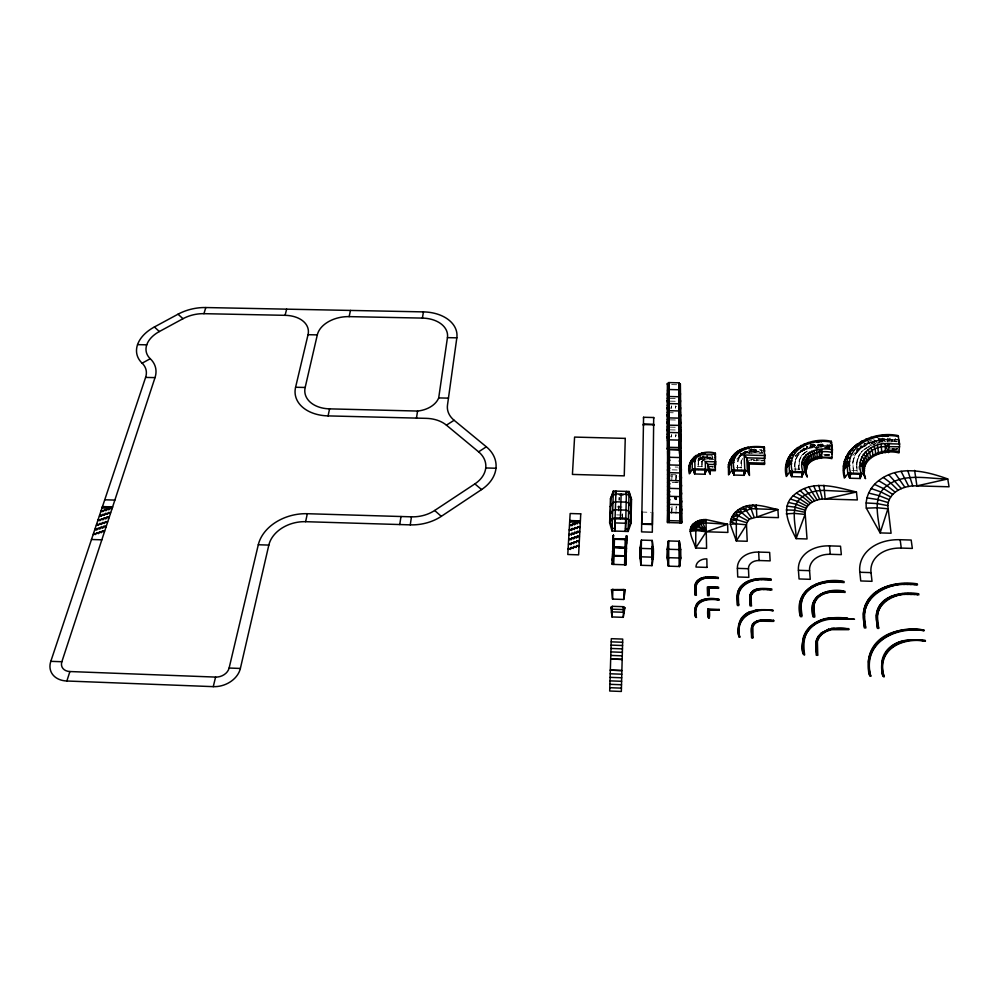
<?xml version="1.0" encoding="UTF-8"?>
<svg xmlns="http://www.w3.org/2000/svg" width="999" height="999" viewBox="0 0 999 999"><rect width="100%" height="100%" fill="white"/><g stroke="black" fill="none" stroke-linecap="round" stroke-linejoin="round"><path stroke-width="0.75" stroke-dasharray="5 3.75" d="M799.312 460.464L799.2 469.68L798.626 462.587L801.41 456.206L800.174 458.229M794.942 465.01L795.466 459.54L795.129 462.287M831.742 445.741C814.272 441.271 788.935 451.723 795.679 472.627M707.891 458.566L707.255 458.466M622.215 519.043L622.34 512.237M622.427 518.968L622.614 512.237M618.693 510.901L618.881 502.784M618.955 500.149L619.043 497.502M618.856 510.914L619.143 502.797M619.23 500.149L619.305 497.514M708.541 458.591L709.19 458.603M669.018 408.004L671.515 408.067L671.653 405.831M669.018 436.775L671.565 436.838L671.703 434.615M675.661 405.931L675.524 408.166L675.511 406.406L678.009 406.456M671.715 480.719L672.102 474.675M675.786 434.715L675.636 436.938L675.636 435.114L678.171 435.177M671.678 511.5L672.015 506.443L672.015 508.454M671.678 513.498L672.165 506.231M675.811 480.169L676.161 475.087L678.783 475.162M675.911 480.831L676.385 473.676M676.023 510.364L676.286 506.568L675.948 513.623M697.926 460.776L698.988 460.114M698.239 459.265L698.351 457.854M698.326 461.001C701.41 454.483 710.189 458.666 715.496 457.654M698.538 460.926C699.637 457.729 696.665 468.831 698.363 469.967M699.787 456.58L699.512 459.915L697.389 461.063L697.464 460.177L702.072 458.354L712.499 457.817M700.087 458.591L701.673 457.979M700.137 459.74L713.736 459.29M700.511 456.643L700.349 458.578L701.398 457.342L700.611 456.88L700.486 458.279M700.749 459.577L701.385 459.315M701.535 457.804L705.319 457.38M701.835 461.75L701.81 467.145M701.997 459.228L702.285 455.894L705.057 455.769L702.709 455.944M701.885 461.788L702.185 461.063L702.035 470.067M702.709 460.639L704.258 459.94L702.21 461.201M703.159 456.368L703.034 457.767L703.858 457.005M703.246 457.342L701.56 457.967M703.421 460.177L702.035 461.825M704.67 459.041L704.957 455.706M705.319 459.065L704.67 458.953M706.256 455.744L705.968 459.078L712.424 458.691L712.674 455.881L708.791 455.781M707.242 458.553L707.492 455.744M709.827 458.616L710.489 458.553M711.126 458.653L711.775 458.578M712.662 467.307L712.737 466.521L707.529 466.383M824.4 455.182L830.206 454.77M736.75 459.128L739.123 456.855L739.497 453.509M739.297 457.018L741.982 454.37M739.347 457.067L742.182 454.508M739.535 457.117L737.399 463.561L737.712 471.041M740.621 453.047L740.384 455.182L742.319 453.134M740.709 453.159L740.509 454.97L742.145 453.234M740.871 463.686L741.283 460.751L741.096 468.206M741.47 460.889L742.594 458.491M741.52 460.889L741.383 471.141M764.61 451.236C767.544 448.464 722.614 455.244 754.42 451.236M745.616 452.709L739.485 457.13M749.562 453.121L748.239 453.121M750.898 453.022L752.235 452.934M751.273 460.551L751.385 459.677L754.058 459.49L753.958 460.364L750.049 460.801M754.208 452.859L748.239 453.209L748.626 449.875L752.634 449.587M744.642 453.359L756.231 451.473L761.413 451.61L762.736 452.197L762.624 453.084L754.857 452.872L755.269 449.538M755.494 452.609L754.869 452.784M754.607 460.377L753.958 460.277L764.36 460.639M756.118 452.347L756.468 449.538M756.593 460.914L756.93 458.191M761.3 452.485L761.663 449.675L749.113 449.912L753.97 449.5L753.571 452.847L763.273 453.096M761.962 452.784L761.313 452.397M761.8 461.051L763.174 459.727M825.037 455.294L825.686 455.307M794.892 464.972L795.516 472.589M798.126 454.795L795.704 459.677M798.288 453.671L797.677 454.108M795.154 455.994L799.063 452.247C808.466 445.204 820.454 444.343 831.742 445.504M800.374 452.197L801.111 451.735M798.576 465.159L798.938 469.68M798.925 453.134L801.972 450.387M807.042 451.098L801.173 456.106L799.1 460.452M807.654 447.827L802.035 450.774L804.757 449.2M802.16 450.861L799.787 452.697M802.647 450.886L801.847 451.186M803.071 449.475L803.333 447.852M802.821 454.383L804.757 452.559M803.458 450.499L804.27 450.112M802.959 454.458L804.907 452.759M801.835 451.273L805.082 449.725L805.219 448.851C813.448 445.966 822.539 445.479 830.918 446.528M805.082 449.725L808.628 448.526L808.765 447.652M810.738 446.491L817.731 445.504M862.1 451.198L858.191 456.793L856.73 463.286C860.526 449.513 861.875 451.81 868.181 446.89M698.276 460.864L698.214 469.93M813.386 447.577L808.628 448.526M813.873 446.241L814.135 444.617L815.296 445.279M814.372 447.452L815.359 447.34M852.859 462.824C855.219 442.033 881.355 437.337 898.7 439.785M810.426 444.905L812.949 444.343L812.399 447.689L816.333 447.227L816.483 446.341M817.694 445.591L821.428 445.517M818.019 444.056L817.669 446.103L819.517 445.054M820.391 447.053L820.953 443.781M821.428 445.242L831.755 445.691M821.69 447.077L822.252 443.818M821.678 447.177L823.076 445.766M826.335 455.319L827.01 455.257M830.057 444.018L829.457 447.377L828.258 445.904M827.647 455.357L828.308 455.282M830.107 447.39L829.482 447.29M829.108 454.508L828.945 455.394L829.57 455.132M892.007 449.562L892.681 449.488M853.446 459.24L852.809 462.774L853.67 472.864M855.419 452.26L852.759 455.457M856.98 448.389L856.63 450.212L858.004 448.251M856.555 452.609L854.644 455.769M858.678 449.413L862.649 446.066L869.617 442.869L856.243 451.548M858.99 449.513L865.521 444.592M857.092 460.027L856.805 466.483M856.755 452.659L862.149 447.115M856.568 463.274L857.304 470.379M858.191 456.793L859.852 453.971M860.351 445.542L859.927 447.689L861.787 445.554M856.593 466.471L857.392 472.977M862.649 446.066L862.474 446.94L876.398 442.182L897.414 441.72M864.285 443.194L863.848 445.342L865.921 443.381M866.745 444.892L867.419 441.533M869.467 442.694L873.913 441.396L866.92 444.018M871.403 443.294L871.59 442.42L876.585 441.308L889.734 440.072L894.942 440.209L896.315 440.796L896.115 441.683L888.323 441.483L889.048 438.124M871.59 445.142L868.006 446.74M872.651 443.019L871.428 443.206M873.788 441.221L883.291 439.897L897.177 440.022M873.9 442.744L875.149 442.457M876.398 442.182L876.585 441.308M878.208 440.784L878.583 438.973M877.709 442.033L876.41 442.095M878.408 440.197L883.316 439.797M879.02 441.87L880.319 441.72M881.63 441.558L882.342 438.199M882.979 441.533L881.655 441.471M884.327 441.508L885.688 441.383M887.749 438.086L887.025 441.446L887.686 441.371M888.011 439.785L898.7 440.022M889.547 440.959L890.159 438.124M894.742 441.096L895.366 438.261M893.318 449.6L893.98 449.525M895.429 441.383L894.754 441.009M895.941 449.575L897.352 448.251L895.928 449.662M897.801 449.15L897.177 449.051M795.504 459.64L797.889 454.695L802.022 450.624M739.31 456.93L737.687 459.965L737.424 468.044M698.114 459.577L699.025 458.166M799.924 451.511L801.285 449.725M859.215 449.637C852.921 455.644 852.047 464.572 853.883 472.864M801.21 456.218L802.796 454.233M795.366 456.468L796.415 455.182M802.934 449.737L804.432 448.076M702.884 458.042L704.02 457.005L703.059 456.106M856.68 450.437L858.853 448.539M809.877 447.202L811.6 445.829L810.201 445.154M872.989 441.958L875.374 440.397L873.438 439.797M864.809 448.901L866.945 447.427M865.009 449.038L875.499 443.806M798.938 453.047L799.662 452.572M804.782 452.709L807.055 451.223M739.223 455.969L741.32 454.832M742.02 454.483L745.541 452.572M739.123 456.855L742.269 455.057M878.046 440.971L880.544 439.622L878.496 438.823M762.424 460.876L763.061 460.601M872.864 444.655L875.499 443.681M868.593 441.133L872.102 439.935M748.913 460.364L751.385 459.677M703.521 460.427L704.32 460.214M876.872 443.456L879.682 442.744M809.877 445.179L813.511 444.368M877.734 438.848L882.829 438.236M815.309 448.301L818.393 447.927L815.296 448.389M816.333 447.227L820.379 447.14M671.653 384.615L677.334 384.74M670.217 398.514L677.472 398.688M670.217 401.148L677.459 401.323M670.329 412.687L673.214 412.762M670.341 419.88L676.136 420.017M670.229 427.122L676.173 427.272M670.229 429.857L676.136 430.007M896.14 441.595L896.79 441.608M822.926 446.64L828.109 446.778M892.207 448.676L896.128 448.776M824.787 447.252L830.756 447.402M889.322 448.926L898.463 449.163M894.642 449.538L895.291 449.562M824.687 448.027L830.544 448.089M824.687 448.101L832.017 448.314M754.407 451.123L764.61 451.511M762.637 452.997L763.286 453.009M823.676 454.695L831.493 454.895M706.543 455.819L712.487 455.906M705.294 457.28L715.484 457.467M761.9 460.264L755.356 459.515L755.918 460.701L755.269 460.314M697.402 466.408L703.346 466.57M710.039 466.758L713.748 466.858M736.45 467.47L742.407 467.632M793.968 469.031L799.962 469.193M851.81 470.591L859.352 470.791M675.149 467.045L678.221 467.132M672.115 469.855L678.196 470.017M670.716 474.662L678.259 474.862M675.824 482.105L678.446 482.18M672.24 482.505L678.309 482.679M616.982 506.905L624.537 507.13M641.87 512.05L650.986 512.312M616.733 514.897L624.325 515.122M864.347 443.306L865.733 443.469M806.68 446.428L807.716 446.84M712.424 458.603L713.074 458.991M883.878 438.499L885.663 439.36M818.119 444.268L819.305 445.054M858.878 466.533L859.227 469.617M676.161 475.087L676.161 477.023M671.952 474.975L671.965 476.91M671.515 406.306L671.515 408.067M671.565 435.002L671.565 436.838M699.15 459.802L700.274 458.728L699.138 459.84M745.029 451.024L744.779 453.159L747.04 451.498L745.029 451.024M745.129 451.161L744.917 452.959L746.827 451.56L745.129 451.161M750.074 449.937L749.812 452.072L752.259 450.836L750.074 449.937M750.174 450.087L749.962 451.898L752.022 450.861L750.174 450.087M806.593 446.253L806.268 448.301L807.891 446.778L806.593 446.253M814.035 444.418L813.698 446.466L815.496 445.254L814.035 444.418M868.668 441.271L868.231 443.419L870.479 441.645L868.668 441.271M883.79 438.336L883.328 440.484L885.901 439.36L883.79 438.336"/><path stroke-width="1.5" d="M667.107 557.629L667.107 549.225L668.481 540.934L679.32 541.271L680.731 549.65L680.781 558.066L679.47 566.508L668.468 566.158L667.107 557.629L680.781 558.066M680.769 448.489L680.694 449.55L667.257 449.2L667.394 383.441L668.88 383.479L667.632 390.384L668.93 382.592L678.87 382.817L680.132 390.234L680.456 441.034L679.22 448.451L680.769 448.489L680.307 383.741L678.821 383.716L678.87 382.817L679.882 440.134L679.145 449.513M681.705 521.89L681.63 522.952L667.494 522.527L667.557 451.585L667.632 450.524L669.193 450.561L669.243 449.675L679.682 449.95L681.006 458.029L681.38 513.698L680.082 521.853L681.705 521.89L681.38 509.09M667.494 522.527L667.869 508.691M667.619 462.038L667.869 469.542M667.632 450.524L667.881 462.038L667.906 461.401M667.257 449.2L667.332 448.139L668.88 448.176L667.594 440.696L667.657 389.947L668.618 389.523L668.93 382.592L668.818 449.238M667.569 521.478L669.193 521.528L667.844 513.299L667.906 457.679L669.243 449.675L669.505 461.188L669.567 460.114L668.668 460.989M668.468 566.158L668.481 540.934L667.457 557.467L668.468 566.158L668.481 540.934M667.607 508.816L668.656 508.091M668.656 500.224L669.58 499.35L668.706 499.313L668.918 500.212M667.619 492.744L668.656 492.032M668.918 484.303L667.632 484.827M667.632 476.985L669.567 475.586L668.656 476.461M667.644 469.218L668.668 468.506M667.644 461.513L668.668 460.801M668.406 435.152L669.243 435.364L668.406 435.152L668.368 436.051M668.406 427.809L669.243 428.009L668.406 427.809L668.368 428.696M668.406 420.704C669.717 419.805 669.205 422.652 668.656 420.879M668.418 413.299L669.243 413.499L668.418 413.299L668.368 414.185M668.418 406.143L669.243 406.343L668.418 406.143L668.381 407.03M668.418 399.063L669.23 399.25L668.418 399.063L668.381 399.95M668.418 392.207L669.23 392.045L668.381 392.919M675.886 498.426C676.485 498.563 674.337 499.15 675.212 497.977M816.707 655.119L815.958 643.306L817.132 638.736L821.578 632.991L828.608 629.32L821.278 632.954L817.919 636.65L815.971 641.058L816.32 655.269L817.769 655.319L817.394 641.408L819.217 637.275L822.364 633.803L826.61 631.206L831.68 629.67L848.763 629.67L848.713 628.633L831.205 628.546L834.115 628.171M817.444 655.144C809.889 634.49 831.805 624.462 848.775 629.22M675.549 498.126L675.923 497.689M765.022 455.532L744.143 454.982L746.74 457.829L748.938 464.011L764.572 464.435L764.36 447.015C752.597 445.554 738.224 446.665 731.38 457.879L735.826 453.496M813.973 608.091C813.448 592.457 833.628 590.059 845.092 592.469L844.979 591.371C828.271 586.875 805.856 596.391 813.261 617.057L814.697 617.107L813.973 608.091L812.549 608.041M675.299 497.802L675.861 498.189A1.498 1.336 5.7 0 0 675.062 498.226L675.973 497.964M805.394 472.764L802.896 471.815C796.253 452.884 818.193 446.403 832.417 449.775L831.867 458.666C819.742 455.507 800.961 460.614 807.354 477.06C796.128 457.804 816.345 448.476 832.442 452.547M668.955 507.779L669.13 522.577M804.307 654.67C798.376 636.513 813.298 618.443 831.767 618.606C882.192 620.267 834.003 618.031 827.447 619.605C820.853 620.854 814.46 623.813 809.839 628.771C803.021 635.664 803.358 645.966 804.645 654.857C800.236 652.946 802.984 642.719 803.184 637.911C808.503 619.268 831.193 615.759 847.701 618.344L847.751 618.918M805.082 512.3L807.03 538.961L796.103 538.623C788.261 523.101 779.282 505.094 796.453 493.069C814.048 479.582 837.287 487.425 856.455 492.02L857.342 499.937L825.174 499.025C816.757 498.588 806.23 502.947 805.082 512.3L794.442 510.239L786.288 509.927M651.997 565.634L652.235 540.434L641.42 540.109C639.622 548.476 639.547 556.868 641.021 565.284L651.997 565.634C653.696 557.255 653.808 548.851 652.235 540.434M652.509 512.362L652.322 532.205L641.558 531.868L641.87 512.05M653.708 417.52L653.596 425.649L653.633 424.8L643.456 424.538L643.418 425.387L643.568 417.27L653.708 417.52L653.658 418.406M801.173 607.654C800.224 585.901 826.86 579.083 844.105 582.592L844.005 581.493C821.94 576.485 792.494 589.86 800.411 616.62L801.835 616.67L801.173 607.654L799.749 607.604M803.583 654.645C797.389 636.026 813.336 617.931 831.505 617.931M715.721 461.8L705.282 461.526L707.854 464.373L710.127 470.566L715.346 470.704L715.371 453.221C702.072 448.763 685.139 458.466 689.335 473.813L692.282 469.68L692.17 462.05L693.868 457.367L696.216 457.505L702.447 454.17L715.509 454.22M629.07 491.483L628.121 531.468L612.025 530.981L609.627 522.764L610.451 498.801L613.349 491.033L629.07 491.483L631.518 499.4L630.993 523.401L628.121 531.468M641.021 565.284L641.42 540.109M675.973 499.463L675.037 498.851M675.861 499.138L675.923 498.726M923.938 630.669C895.092 626.198 861.912 642.494 870.753 676.161C866.945 674.837 869.48 665.546 868.418 661.513C868.855 654.795 871.553 648.339 875.936 643.231C887.761 629.782 907.092 628.359 923.763 629.969L923.938 630.669C895.941 624.475 860.476 643.381 870.753 676.161M925.399 641.121C902.172 637.175 875.998 649.338 884.115 676.66C880.381 675.774 882.766 667.057 881.717 663.398C882.005 658.491 883.94 653.771 887.112 650.024C896.528 639.135 912.212 639.323 925.311 640.534L925.399 641.121C902.996 635.489 874.6 650.199 884.115 676.66M626.385 495.067L626.448 491.408L625.799 518.194L628.458 519.155L630.993 523.401M832.417 449.775L831.318 441.308C809.914 436.126 779.869 451.148 786.275 476.473L789.535 472.327L792.319 471.528L802.896 471.815M792.319 471.528C785.414 448.426 813.448 437.924 831.668 442.282M625.948 560.839L625.961 564.81L612.287 564.373L613.336 547.252L625.874 547.702L626.523 548.676L625.861 547.964M612.512 556.356L612.649 560.414M613.336 547.577L612.637 548.239L613.349 547.002L626.286 547.664L626.173 556.343L612.562 555.906L612.787 547.927M626.323 540.309L626.373 547.952L612.837 547.539L612.824 543.531L613.611 538.648L626.086 539.035L626.273 547.09M612.574 559.44L612.787 556.368M612.712 555.057L612.774 552.297M612.849 551.011L613.049 547.914L612.549 551.86M613.186 539.56L613.249 542.682M613.249 538.374L613.461 535.264L613.099 539.235L626.573 539.647L626.573 535.664L626.585 540.322M773.064 610.739C755.331 607.667 734.565 615.821 739.735 637.2C736.488 634.115 738.136 623.239 741.146 618.556C748.463 608.653 762.087 609.215 773.026 610.177L773.064 610.739C755.569 606.518 733.616 615.933 739.735 637.2M773.576 620.229L773.638 621.378L759.652 621.166L755.281 623.076L752.859 626.56L753.021 637.849L751.585 637.787L751.173 628.571L752.497 624.05L756.73 620.953L762.225 619.954L756.73 620.953M614.785 528.421L612.1 528.409L610.202 521.915L611.026 497.939L613.311 491.795L615.933 491.87M625.849 563.948L626.123 548.314L626.41 552.297M626.136 548.001L626.336 539.959L626.361 543.081M625.961 564.81L626.573 535.664M626.61 543.956L626.323 539.997M718.968 599.987C705.531 598.176 692.782 600.948 696.415 617.419C693.518 616.058 694.804 607.055 696.827 603.583C702.11 596.878 711.675 599.388 718.93 599.325L718.968 599.987C706.505 596.615 691.308 601.635 696.415 617.419M719.255 610.039L709.003 609.69L719.255 610.039L719.205 609.365M619.38 494.867L623.076 494.98M621.778 674.2L621.341 691.458L609.69 691.008L611.313 638.686L622.714 639.085L621.778 674.2L610.227 673.776M623.264 617.332L623.551 606.693L612.312 606.318L610.901 607.367L612 616.945L623.264 617.332L624.899 607.842L623.551 606.693M626.598 539.223L625.224 539.61L624.587 564.76L625.362 564.273L626.61 538.786M625.362 564.273L626.073 538.773M620.416 518.918L621.128 494.043L621.103 494.917M623.713 599.462L623.975 589.497L611.463 589.697L612.562 599.088L623.713 599.462L625.337 590.159L623.975 589.497M628.458 519.155L625.774 519.068L625.436 531.381L625.774 518.931L625.674 522.227M612.025 530.981L613.349 491.033M612.312 606.318L612 616.945M612.562 599.088L612.862 589.135M626.373 494.343L615.834 493.893L613.174 494.692L610.451 498.801M625.511 528.746L628.196 528.896L630.469 522.514L631.006 498.513L629.058 492.245L626.435 492.17M625.774 519.068L625.649 523.239L614.959 522.914L615.072 518.606L614.71 531.056L615.059 518.756L612.387 518.668L609.627 522.764M714.585 466.87L715.234 466.895L715.609 461.725M612.824 543.531L612.849 542.782M613.598 539.223L612.911 543.906M612.287 564.373L613.324 535.264M613.324 539.56L612.774 548.251M613.461 535.264L612.911 539.897M626.485 539.31L613.199 538.898L614.447 539.273L613.648 564.41L612.849 563.523L613.124 538.374M612.911 563.873L613.661 538.386M612.387 518.668L615.084 517.882L615.971 491.108L615.821 494.767L613.174 494.692M625.911 556.78L625.811 560.839M626.473 538.786L626.435 535.664M626.073 560.402L626.186 556.78L626.061 560.726M626.273 552.297L626.398 548.351M764.797 457.305L764.747 454.145M819.392 458.429L819.23 449.55L821.977 452.272L821.428 458.391L819.43 457.155C809.565 456.868 802.984 466.97 806.942 476.161M679.47 566.508L679.32 541.271L680.456 557.879L679.47 566.508L679.32 541.271M669.293 511.75L669.255 520.641L668.581 512.437L669.243 449.675L669.255 520.641L668.918 512.45L667.869 512.862L669.255 520.641L680.144 520.966L680.481 512.075L679.994 522.902M679.607 439.41L679.283 447.564L678.87 382.817L679.557 440.122L680.494 440.584L679.283 447.564L679.607 439.41L679.283 447.564L668.93 447.302L667.619 440.259L668.968 439.135L668.93 447.302L668.281 439.835L668.93 382.592L668.93 447.302L668.656 439.123M643.531 418.144L643.568 417.27M668.918 457.255L669.243 449.675C670.479 456.318 665.996 464.36 669.193 450.561M668.618 389.523L668.93 382.592L668.818 384.54M730.294 524.325C730.032 517.657 734.502 511.713 740.172 508.628C751.947 501.598 765.709 506.955 777.896 509.59L778.408 517.644L756.867 517.02L749.375 519.155L746.753 522.714L746.478 524.812L747.227 541.271L736.325 540.946L730.294 524.325L735.764 523.801L746.478 524.812L736.325 540.946L736.338 519.605L738.336 515.771L741.608 512.537L751.023 508.653L777.896 509.59L756.867 517.02L756.243 504.982M731.942 457.205L728.383 464.772L728.533 474.887L731.593 470.754L734.327 469.942C728.533 451.673 750.586 444.18 764.585 448.002M578.334 521.828L578.384 520.816M578.995 521.84L579.045 520.829M579.657 521.865L579.707 520.854M575.674 521.74L575.724 520.729M576.336 521.765L576.386 520.754M576.997 521.778L577.047 520.779M577.659 521.803L577.722 520.791M573.014 521.665L573.064 520.654M573.676 521.678L573.738 520.679M574.338 521.703L574.4 520.691M574.999 521.728L575.062 520.716M569.48 534.403L569.168 535.114L569.23 534.19L571.366 534.253L571.316 535.177L571.091 534.453M570.354 521.578L570.417 520.579M571.016 521.603L571.078 520.591M571.678 521.628L571.74 520.616M572.352 521.64L572.402 520.629M667.332 384.515L667.394 383.441M667.32 395.017L668.418 392.033M667.32 398.439L668.656 395.804L668.93 396.528L678.958 396.765L679.32 396.066L680.331 398.751M667.32 402.048L667.407 400.299L668.381 399.762M667.307 405.494L668.656 402.872L668.93 403.584L679.008 403.833L679.37 403.121L680.381 405.819M667.307 409.14L667.394 407.38L668.381 406.855M667.307 412.624L668.656 409.99L668.93 410.701L679.045 410.951L679.42 410.252L680.444 412.937M675.574 498.002L675.012 497.852M667.295 416.296L667.394 414.535M668.668 392.22L667.657 393.519M667.295 419.805L668.656 417.182L668.93 417.894L679.095 418.144L679.457 417.445L680.494 420.129M668.656 399.238L667.407 400.474M668.98 392.22L669.18 393.107L669.23 392.045M667.295 423.514L667.382 421.753L668.368 421.228M667.282 430.606L667.369 429.033L668.606 428.696M667.282 427.048L668.656 424.425L668.93 425.149L679.145 425.399L679.507 424.7L680.544 427.385M668.656 406.331L667.369 407.904M668.93 400.137L668.98 399.25M667.282 434.365L668.656 431.743L668.93 432.467L679.183 432.729L679.557 432.018L680.594 434.702M667.282 430.794L668.656 427.984M668.93 399.962L669.23 399.076M667.27 438.136L667.369 436.388L668.368 435.864M667.632 429.108L667.344 429.732M668.656 413.486L667.644 414.797M668.98 406.343L669.18 407.23L669.243 406.168M668.368 421.416L668.406 420.517M667.619 436.463L667.332 437.087M668.656 420.704L667.632 422.015M668.98 413.499L669.18 414.385L669.243 413.324M668.968 420.716L669.18 421.603M668.968 427.997L669.193 428.896L669.243 427.822M668.656 435.339L667.369 436.563M668.93 436.238L668.968 435.339M667.557 463.099L668.493 460.801M668.93 436.051L669.243 435.177M667.544 466.845L669.293 464.323M667.544 470.791L667.644 469.018M667.544 474.575L669.405 470.279M667.906 469.105L667.869 477.31M667.532 478.558L668.481 476.261M667.532 482.38C668.256 481.081 670.054 475.062 669.243 480.482L679.882 480.769L680.057 478.184L681.33 482.767M667.894 476.873L667.856 485.152M668.955 460.277L667.906 461.6M667.532 486.413L668.481 484.115M668.668 468.693L669.567 467.819L668.706 467.982M667.532 490.259C668.269 488.948 670.067 482.854 669.243 488.361L679.932 488.661L680.369 486.088L680.069 487.824M667.894 484.715L667.856 493.069M668.955 467.969L668.493 468.693M667.519 494.33L668.481 492.032M669.293 467.982L669.505 468.893L669.567 467.819M667.519 498.214C668.256 496.915 670.067 490.809 669.255 496.316L679.982 496.615L680.431 494.043L680.032 496.016M667.881 492.632L667.856 501.061M668.955 475.749L667.894 477.072M669.405 470.079L669.243 472.664L679.832 472.952L680.269 470.579M667.519 502.322L668.481 500.024M668.656 484.315L669.567 483.429L668.706 483.603M669.293 475.761L669.517 476.673L669.567 475.586M667.519 506.243L669.405 501.973M667.881 500.624L667.844 509.128M668.955 483.591L667.894 484.915M667.507 510.389L668.481 508.091M668.656 492.232L669.567 491.346L668.706 491.52M668.955 491.508L667.881 492.832M669.293 487.749L669.405 485.976M669.293 483.603L669.517 484.515L669.567 483.429M669.293 491.52L669.517 492.432L669.567 491.346M668.955 499.5L667.881 500.824M669.243 495.479L669.38 494.18M668.656 508.304L668.706 507.392L669.58 507.417L668.706 507.592M669.293 499.512L669.517 500.424L669.58 499.35M668.955 507.579L667.869 508.891M669.243 503.521L669.38 502.21M668.955 511.738L668.918 512.45L669.293 456.555M669.405 501.773L669.255 504.345L680.032 504.657L680.481 502.285M668.955 460.464L669.255 508.491L669.58 507.417M678.983 392.457L678.696 393.331L678.746 392.27L679.52 393.181M679.233 389.772L678.87 382.817C678.159 388.211 681.967 397.614 678.821 383.716M680.469 400.786L679.607 399.325L678.796 399.3L678.733 400.374L679.033 399.488M679.295 392.47L679.57 393.356M680.307 383.741L680.694 449.55M679.07 406.581L678.771 407.467L678.833 406.406L679.657 406.418L680.519 407.879M679.295 400.387L679.345 399.5M679.12 413.748L678.821 414.622L678.883 413.561L679.707 413.574L680.569 415.035M679.395 406.593L680.257 407.942M680.157 393.643L680.381 394.268M680.307 395.329L680.419 393.569M679.17 420.966L678.858 421.853L678.92 420.779L679.757 420.979M679.432 413.748L680.307 415.109M680.207 400.674L680.431 401.298M680.356 402.36L680.469 400.611L679.557 400.037M679.208 428.259L678.908 429.145L678.97 428.072L679.795 428.096L680.669 429.558M679.482 420.979L679.757 421.878M680.419 409.453L680.519 407.704L679.607 407.13M679.707 421.69L679.745 420.804M680.469 436.975L679.844 435.452L679.008 435.427L678.958 436.501L679.258 435.614M679.532 428.259L679.482 428.971M680.469 416.62L680.569 414.86L679.395 414.46M680.356 422.152L680.581 422.777M679.532 436.513L679.582 435.614M680.519 423.838L680.619 422.077M680.406 429.433L680.644 430.07M680.569 431.131L679.919 428.808M680.469 436.788L680.694 437.425M680.619 438.486L680.731 436.725M680.132 460.764L679.495 461.463L679.557 460.377L680.406 460.402L681.306 461.888M679.807 460.564L679.495 461.463M679.894 452.36C683.066 468.606 678.221 451.598 679.682 449.95L679.62 450.836L681.181 450.886L681.268 462.212M679.857 468.269L679.545 469.168L679.595 468.081L680.456 468.106L681.368 469.592M681.218 467.207C680.669 465.859 679.657 459.665 679.782 465.222L669.243 464.935L669.13 462.525M680.132 460.576L681.043 461.95M681.181 450.886L681.63 522.952M679.907 476.048L679.595 476.948L679.645 475.861L680.519 475.886L680.469 476.798M680.182 468.281L681.093 469.655M680.269 470.379L680.157 472.964L681.281 474.95M681.006 462.387L681.031 461.763M679.957 483.903L679.645 484.802L679.695 483.716L680.569 483.741L681.206 485.289M680.232 476.061L681.156 477.435M681.193 463.461L681.306 461.688L680.356 461.113M681.093 469.468L681.118 477.684M680.007 491.82L679.695 492.719L679.745 491.633L680.619 491.658L680.569 492.569M680.282 483.903L680.631 492.544L681.543 493.144M681.256 471.166L681.355 469.393L680.406 468.818M681.143 477.235L681.168 485.526M680.057 499.825L679.745 500.724L679.807 499.637L680.681 499.662L681.593 500.949L681.48 502.722M680.344 491.833L681.268 493.206M681.306 478.946L681.418 477.172L680.469 476.598M681.206 485.089L681.231 493.456M680.107 507.904L679.795 508.803L679.857 507.717L680.731 507.742L680.681 508.653L680.394 499.837M681.368 486.8L681.48 485.027M680.481 502.085L680.369 504.67L681.518 506.643M681.268 493.007L681.293 501.448M681.393 490.646L680.107 486.176M680.444 507.904L681.38 509.29M681.418 494.717L681.53 492.944L680.569 492.37M680.481 512.075L680.144 520.966L681.405 513.249L680.431 512.787L679.682 449.95L680.406 461.301M681.318 501.011L681.343 509.527M681.455 498.613L680.032 495.816M681.543 510.801L681.655 509.015L680.681 508.441M701.822 519.842L706.243 531.78L695.691 548.014C693.568 540.322 685.351 528.896 694.655 522.777C697.914 520.429 701.997 519.455 705.981 519.555L727.597 524.25L727.884 532.43L706.243 531.78L690.159 529.695L695.828 528.646L706.243 531.78L727.597 524.25L706.131 522.914L700.774 523.838L696.877 526.71L695.828 528.646L695.691 548.014L706.593 548.351L705.981 519.555M694.542 473.002L693.743 472.028L693.968 469.218L694.829 470.629L696.203 469.792L704.058 470.005L705.294 470.916L705.981 469.555L704.982 473.289M705.269 469.955L704.994 474.25L694.555 473.963L694.804 469.68M732.791 470.229L732.904 473.101L733.216 470.292L734.128 471.703L735.539 470.866L743.418 471.078L744.642 471.99L744.243 475.324L733.766 475.037L733.566 469.767M733.766 475.037L734.09 470.741M888.523 452.647L889.135 443.768C872.826 441.745 854.47 455.756 861.263 473.401L863.748 474.35L865.534 478.658C857.704 458.141 882.966 448.551 898.988 452.922L899.612 444.031L898.101 435.614C872.651 429.995 836.275 447.752 844.342 478.071L847.801 473.926L850.624 473.114L861.263 473.401M744.143 454.982L744.942 473.426L745.279 470.616L744.205 474.363L744.954 473.339M751.972 637.637L751.822 626.136L754.22 622.227M752.684 637.662C747.564 621.628 760.776 618.019 773.651 620.916M749.737 597.04C750.461 586.425 764.685 588.361 771.765 588.96L771.827 590.059C759.552 587.387 746.528 590.421 751.56 605.981L750.149 605.931L749.737 597.04L751.148 597.09M739.023 637.175C736.7 627.347 740.271 615.534 749.7 611.825M737.087 596.615C737.499 579.782 758.179 576.835 771.203 579.133L771.265 580.219C754.507 576.273 732.879 584.877 738.835 605.556L737.424 605.506L737.087 596.615L738.498 596.665M883.366 676.623C876.548 658.89 890.509 639.922 909.14 640.209M456.83 337.837L447.49 405.094A29.658 20.967 -4.2 0 0 454.12 420.279L486.338 446.803A41.059 30.095 -5.3 0 1 481.568 489.572L441.296 516.346A41.721 30.932 -7.2 0 1 410.252 524.862L305.619 521.69A32.443 24.313 -12.6 0 0 268.831 545.079L258.304 544.755L229.121 668.031A11.713 9.116 -19.2 0 1 215.584 677.085L69.905 671.54A11.901 8.779 -23.3 0 1 61.863 661.738L50.812 661.326L145.604 377.41A29.52 19.206 -14.5 0 0 142.12 363.186A38.349 24.863 -12.6 0 1 154.395 326.973L178.009 314.21A37.95 24.538 -11.9 0 1 205.819 307.542L423.426 311.888A37.787 25.45 -5.7 0 1 456.83 337.837L447.44 337.637A28.347 19.081 -5.7 0 0 422.415 318.094L349.151 316.621A28.334 18.881 -7.9 0 0 317.307 334.89L308.042 334.69A28.359 18.681 -9.8 0 0 285.077 315.322L203.933 313.674A28.459 18.407 -11.9 0 0 182.992 318.706L159.353 331.543A28.759 18.644 -12.6 0 0 150.25 358.716A39.373 25.599 -14.5 0 1 155.007 377.634L61.863 661.738M870.017 676.136C859.702 643.006 895.554 623.875 923.85 630.094M876.248 615.671C877.871 595.529 902.422 590.909 918.705 593.793L918.855 594.892C897.739 589.735 869.704 602.897 878.845 628.421L877.409 628.371L876.36 619.218L876.248 615.671L877.684 615.859M887.799 505.644C888.785 491.67 904.582 485.177 916.907 485.889L949.05 486.788L947.751 478.971C925.461 470.841 899.025 464.847 878.633 480.669C870.241 487.025 864.997 497.552 866.32 508.154L880.119 532.904L891.083 533.229L887.799 505.644L877.134 503.596L866.17 502.947M308.042 334.69L295.592 387.25L305.17 387.475A29.346 20.192 -8.9 0 0 329.57 408.866L417.57 411.051A23.601 16.483 -6.2 0 0 438.698 397.914L447.44 337.637M863.298 613.898C865.384 588.261 895.853 580.307 917.307 583.866L917.469 584.964C890.996 579.295 856.006 596.316 865.846 627.971L864.397 627.921L863.423 618.768L863.298 613.898L864.734 614.098M693.281 523.938L706.243 531.78L697.964 520.941L703.346 523.114L703.883 519.592L706.131 522.914M410.252 524.862L411.463 516.833A31.281 23.202 -7.2 0 0 434.652 510.489L474.875 483.891A30.794 22.565 -5.3 0 0 478.596 451.835L486.338 446.803M695.716 617.394C690.559 601.298 706.218 595.991 718.955 599.437M790.334 470.841L790.609 474.675L791.033 471.865L791.97 472.327L791.47 475.661L790.621 474.587M802.609 473.476L802.085 476.91L791.545 476.623L791.97 472.327M694.892 586.438C695.866 575.274 710.526 576.56 718.318 577.422L718.343 578.508C706.33 575.312 691.395 579.845 696.415 595.267L695.017 595.217L694.892 586.438L696.278 586.488M399.737 524.55L400.999 516.52M416.458 418.106L417.57 411.051M802.534 472.515L801.997 475.949L803.159 472.19L802.534 472.614M422.415 318.094L423.426 311.888M850.624 473.114C842.145 445.192 876.21 431.605 898.563 436.575M831.655 454.021L831.605 444.105M696.216 457.505L694.842 461.238L694.967 468.881L692.282 469.68M714.922 455.569L715.371 453.221M849.075 476.76L848.263 472.889M850.186 473.901L849.525 477.247L848.638 476.261L849.175 473.451L850.286 474.875L849.637 478.221L860.226 478.509L860.913 475.162L859.764 474.25L851.785 474.026L850.286 474.875M860.551 474.1L860.127 477.534L861.375 473.776L860.801 476.598M612.125 607.404L610.901 607.367L612.225 609.178L611.513 612.699L612.15 611.875L623.401 612.262L623.988 613.136L623.463 609.565L624.899 607.842L622.951 607.779M305.619 521.69L307.317 513.711L411.463 516.833M478.596 451.835L446.416 425.149A30.282 21.766 -6.3 0 0 426.323 418.356L328.084 415.896L329.57 408.866M349.151 316.621L350.474 310.427M50.812 661.326A23.801 17.57 -23.3 0 0 66.858 681.006L213.262 686.65A23.427 18.232 -19.2 0 0 240.372 668.456L268.831 545.079M305.17 387.475L317.307 334.89M213.262 686.65L215.584 677.085M285.077 315.322L286.651 309.153M763.711 449.375L764.36 447.015M203.933 313.674L205.819 307.542M66.858 681.006L69.905 671.54M110.402 507.829L110.727 506.843M111.039 507.842L111.364 506.868M111.676 507.867L111.988 506.893M107.23 507.729L107.555 506.755M107.855 507.754L108.179 506.768M108.491 507.767L108.816 506.793M109.128 507.792L109.453 506.805M109.765 507.804L110.09 506.83M100.037 520.067L99.813 520.766L100.362 519.88L98.314 519.817L98.014 520.716L98.514 520.017M104.046 507.642L104.371 506.655M104.683 507.654L105.007 506.68M105.32 507.679L105.644 506.693M105.956 507.692L106.281 506.718M106.593 507.717L106.918 506.73M102.785 507.604L103.109 506.618M103.421 507.617L103.746 506.643M830.581 443.194L831.318 441.308M613.174 539.91L613.186 539.21M612.637 548.239L613.336 547.315M626.311 557.105L625.674 555.819L613.074 555.419L612.287 560.289L612.712 559.44M612.637 556.68L612.649 555.981M730.556 459.328L729.008 463.961L729.17 474.038M795.104 452.559L792.644 452.447L789.685 458.279L788.985 464.647L789.535 472.327M790.296 454.995L787.162 461.188L785.738 468.806L791.807 460.864L789.048 461.426L785.801 465.334M610.189 506.705L612.911 502.609L615.584 501.81L626.211 502.122L628.833 503.071L631.343 507.33M609.902 514.697L612.649 510.601L615.334 509.815L626.011 510.127L628.646 511.076L631.168 515.322M689.735 463.261L692.607 459.615L694.842 461.238L692.17 462.05L689.248 466.183L691.795 459.902L696.191 456.618M728.246 467.12L731.305 463.037L731.942 458.703L734.115 454.657L736.513 454.782M728.383 464.772L731.418 460.876L734.128 460.314M738.261 451.985L739.934 449.85L741.683 450.499M745.042 472.552L744.342 474.45M705.057 472.415L705.818 471.478M728.958 462.362L731.942 458.703L734.577 458.379M735.339 454.095L737.699 451.248L739.697 451.748M843.531 470.367L846.977 466.208L849.787 465.397L846.877 461.975L849.013 453.908L854.02 446.815L856.405 447.127M729.957 460.039L732.841 456.618L735.376 456.518M733.179 455.881L735.751 452.859L737.961 453.184M786.5 461.938L789.685 458.279L792.394 457.954M798.438 448.226L798.925 447.664L792.107 452.884L794.904 449.85L797.202 450.162M787.799 458.703L790.883 455.269L793.493 455.169M795.042 450.387L797.639 447.527L799.724 448.014M789.672 455.669L792.644 452.447M844.167 461.526L847.564 457.842L850.336 457.517M845.703 457.355L849.013 453.908L851.697 453.808M847.989 453.446L851.173 450.212L853.72 450.324M850.998 449.862L857.492 443.793L859.677 444.268M625.986 539.11L625.012 564.61L625.973 564.373M691.258 460.576L695.891 455.469L697.839 455.994M667.407 393.444L668.618 392.919M667.657 400.549L668.306 400.124M667.394 407.555L668.618 407.043M667.394 414.71L668.294 414.185M857.367 444.692C845.978 451.024 841.845 465.034 845.054 477.21M854.669 446.653L857.879 444.58M667.382 421.928L668.618 421.416M667.632 429.295L668.294 428.871M446.416 425.149L454.12 420.279M667.894 469.293L669.293 468.181M615.034 519.617L616.395 518.793L624.437 519.03L625.749 519.942M667.619 500.749L668.581 500.199M792.045 473.289L793.506 472.44L801.435 472.652L802.609 473.576L802.497 472.04L802.709 475M142.12 363.186L150.25 358.716M863.036 441.62L859.477 443.319L861.538 441.158L863.486 441.795M667.107 549.225L680.731 549.65M675.074 497.752L675.736 497.739M709.34 610.152C710.651 623.064 706.555 618.518 707.904 608.978L719.23 609.477M612.687 589.735L625.337 590.159M618.194 589.697L611.463 589.697M625.024 547.914L626.398 547.09M624.812 556.293L626.198 555.481M818.256 442.033L820.928 441.046L821.253 442.02M791.745 463.836L786.475 464.523L786.95 475.611M820.928 441.046L817.194 442.107L816.533 441.133M734.015 462.287L731.305 463.037L731.593 470.754M692.17 462.05L690.334 462.5L689.947 472.952M828.421 629.22L831.355 628.658M849.687 461.401L846.877 461.975L843.431 465.884L844.242 469.505L846.877 461.975L847.801 473.926M692.607 459.615L695.217 459.29M690.034 531.293L695.491 530.756M755.556 610.214L761.538 609.677M786.213 513.848L794.405 513.386L805.069 514.398L796.103 538.623C796.328 525.224 788.848 506.293 802.534 496.715C808.84 492.07 816.832 490.259 824.575 490.422L856.455 492.02L825.174 499.025L823.9 485.252M866.32 508.154L877.272 507.767L887.936 508.778L880.119 532.904C878.571 517.682 871.553 496.578 887.025 485.689C904.432 472.49 927.921 478.921 947.751 478.971L916.907 485.889L914.622 470.379M691.208 526.635L696.877 526.71L694.655 522.777L706.243 531.78M137.562 344.63L146.753 344.83M668.93 389.523L678.92 389.76M145.604 377.41L155.007 377.634M679.557 392.47L678.746 392.27M679.52 393.007L680.419 393.743M679.258 393.181L680.157 393.818M679.607 399.5L678.796 399.3M438.698 397.914L448.464 398.139M679.657 406.593L678.833 406.406M679.707 413.761L678.883 413.561M679.707 421.516L680.619 422.265M679.795 428.271L678.97 428.072M679.844 435.626L679.008 435.427M679.795 436.151L680.731 436.913M899.612 444.031L889.135 443.768L885.451 446.603C871.091 446.228 857.866 459.74 863.748 474.35M668.93 439.847L679.233 440.109M899.687 446.803L885.451 446.603L885.064 443.856M899.125 451.648C882.879 447.252 857.304 456.98 865.159 477.759M831.992 457.392L819.43 457.155L821.977 452.272L821.952 449.5M765.022 458.316L746.74 457.829L747.364 471.178L749.487 475.474L748.938 464.011M669.243 457.267L679.732 457.542M668.706 460.277L669.567 460.114M680.406 460.601L679.557 460.377M764.672 463.161L748.476 462.724L749.05 474.575M681.006 462.2L681.056 469.905M669.405 462.437L669.305 464.098M714.248 463.524L715.559 463.561M669.305 462.787L669.355 502.859M679.919 463.074L680.169 503.633M715.696 464.585L707.854 464.373L707.991 470.117L710.227 474.388L710.127 470.566M680.456 468.306L679.595 468.081M694.967 468.881L705.444 469.155L707.991 470.117M715.409 469.43L709.652 469.28L709.752 473.501M734.327 469.942L744.842 470.229L747.364 471.178M679.969 470.816L680.144 472.152M485.739 467.957L495.966 468.244M680.519 476.086L679.645 475.861M680.019 478.633L680.194 479.97M680.569 483.941L679.695 483.716M680.232 484.615L681.48 485.214M680.619 491.858L679.745 491.633M680.344 500.536L681.593 501.148M680.731 507.942L679.857 507.717M669.255 512.462L680.082 512.774M104.745 499.787L114.86 500.087M615.084 517.882L625.799 518.194M102.472 506.605L112.625 506.905M569.742 520.554L580.382 520.866M102.31 507.092L112.462 507.392M569.717 521.053L580.344 521.378M102.148 507.579L112.313 507.879M569.692 521.565L580.319 521.878M641.695 523.688L652.397 524M859.814 572.265A45.842 33.879 14.1 0 1 900.149 539.71L911.175 540.047L912.349 548.426L901.273 548.076A34.378 25.4 14.1 0 0 871.016 572.627L859.814 572.265L860.751 580.956L872.015 581.318L871.016 572.627M798.426 570.304A33.879 25.512 11.6 0 1 829.507 545.879L840.521 546.216L841.345 554.645L830.294 554.295A22.59 17.008 11.6 0 0 809.565 570.666L798.426 570.304L799.063 578.958L810.251 579.32L809.565 570.666M640.484 546.303L641.333 546.328M652.172 546.665L653.021 546.69M640.209 547.34L641.308 547.377M652.172 547.714L653.271 547.752M612.849 546.678L614.185 547.577M612.936 547.24L626.286 547.664M639.934 548.376L653.521 548.801M737.399 568.356A22.303 17.045 8.7 0 1 758.666 552.072L769.655 552.41L770.142 560.876L759.103 560.526A11.151 8.516 8.7 0 0 748.463 568.718L737.399 568.356L737.724 576.972L748.85 577.335L748.463 568.718M639.922 549.425L641.283 549.462M652.147 549.8L653.508 549.85M639.897 550.461L641.258 550.511M652.135 550.849L653.496 550.886M639.884 551.51L641.246 551.56M652.122 551.898L653.483 551.935M639.872 552.559L641.221 552.609M652.122 552.947L653.483 552.984M639.847 553.608L641.208 553.658M652.11 553.995L653.471 554.045M639.835 554.67L641.196 554.707M652.097 555.044L653.458 555.094M639.81 555.719L641.171 555.756M652.085 556.106L653.446 556.143M612.574 555.057L613.923 555.956M612.662 555.669L626.073 556.093M91.483 539.497L101.836 539.822M639.797 556.768L653.446 557.205M640.034 557.829L641.146 557.867M652.06 558.216L653.171 558.241M640.272 558.891L641.121 558.928M652.06 559.265L652.909 559.29M694.904 587.524L696.303 587.574M707.454 587.949L718.618 588.311L718.593 587.212L707.429 586.85L707.617 595.641L709.028 595.679L708.828 586.9M694.917 588.623L696.315 588.673M707.479 589.035L708.878 589.085M694.942 589.722L696.328 589.76M707.504 590.134L708.903 590.184M694.954 590.821L696.353 590.859M707.529 591.233L708.928 591.283M694.967 591.92L696.365 591.957M707.554 592.332L708.953 592.382M694.979 593.019L696.378 593.056M707.567 593.431L708.978 593.481M695.004 594.118L696.403 594.155M707.592 594.53L709.003 594.58M737.125 597.727L738.536 597.764M749.787 598.139L751.198 598.189M737.175 598.826L738.586 598.876M749.837 599.25L751.248 599.3M737.212 599.937L738.623 599.987M749.899 600.362L751.298 600.411M737.262 601.048L738.661 601.098M749.949 601.473L751.348 601.523M737.299 602.16L738.711 602.21M749.999 602.584L751.41 602.634M737.337 603.271L738.748 603.321M750.049 603.708L751.46 603.746M737.387 604.395L738.798 604.432M750.099 604.82L751.51 604.87M799.837 608.728L801.248 608.778M812.637 609.165L814.06 609.215M799.912 609.852L801.335 609.902M812.724 610.289L814.148 610.339M799.999 610.976L801.423 611.026M812.811 611.413L814.235 611.463M800.074 612.1L801.498 612.15M812.899 612.537L814.335 612.587M800.162 613.236L801.585 613.286M812.999 613.673L814.422 613.711M800.236 614.36L801.673 614.41M813.086 614.797L814.51 614.847M612.225 609.178L623.463 609.565M800.324 615.496L801.747 615.546M813.174 615.933L814.597 615.983M863.423 618.768L864.859 618.818M876.36 619.218L877.796 619.268M863.548 619.917L864.984 619.967M876.485 620.354L877.921 620.404M863.66 621.053L865.109 621.103M876.623 621.49L878.059 621.54M863.785 622.19L865.221 622.24M876.747 622.639L878.183 622.689M762.162 619.842L773.613 620.354M863.91 623.339L865.346 623.388M876.885 623.776L878.321 623.826M864.035 624.475L865.471 624.525M877.01 624.924L878.458 624.974M864.16 625.624L865.596 625.674M877.147 626.073L878.583 626.123M864.285 626.773L865.721 626.823M877.272 627.222L878.72 627.272M611.213 641.845L622.627 642.257M611.113 645.104L622.552 645.516M611.001 648.463L622.464 648.875M610.901 651.897L622.377 652.322M610.789 655.419L622.277 655.844M610.114 677.347L621.69 677.784M610.002 680.868L621.59 681.293M229.121 668.031L240.372 668.456M609.902 684.315L621.503 684.752M609.79 687.699L621.415 688.136M737.25 595.404L738.636 595.529M799.774 605.144L801.198 605.269M812.549 606.868L813.973 606.992M799.762 606.418L801.186 606.543M863.323 615.097L864.759 615.222M876.285 616.87L877.721 616.995M863.361 616.333L864.797 616.458M876.323 618.006L877.759 618.131M863.386 617.569L864.822 617.694M731.018 519.105L736.338 519.605L746.753 522.714M695.828 528.646L690.546 528.134L696.877 526.71L692.132 525.224M787.05 506.106L795.042 507.18L805.469 510.252M695.079 585.177L696.453 585.364M737.399 594.205L738.785 594.393M749.887 595.904L751.273 596.091M799.787 603.97L801.21 604.158M812.549 605.706L813.973 605.894M866.945 497.877L877.721 499.525L888.236 502.584M800.224 601.573L801.623 601.835M863.81 610.377L865.234 610.651M863.473 612.674L864.897 612.949M812.749 604.57L814.16 604.832M799.999 602.809L801.398 603.071M737.562 592.994L738.935 593.256M702.447 454.17L701.648 453.196L705.107 453.946L704.994 452.947M788.486 502.447L796.178 504.245L806.218 508.291M863.985 609.165L865.396 609.502M876.722 612.212L878.133 612.549M876.573 613.311L877.984 613.648M876.41 614.422L877.834 614.76M863.66 611.463L865.072 611.8M800.436 600.424L801.822 600.749M812.949 603.421L814.347 603.758M737.712 591.795L739.085 592.12M750.024 594.755L751.398 595.092M695.279 583.916L696.628 584.24M868.618 493.044L879.045 495.654L889.21 499.662M865.084 605.806L866.47 606.206M877.422 610.027L878.808 610.439M864.734 606.905L866.121 607.305M877.085 611.088L878.471 611.5M864.372 607.991L865.758 608.403M801.26 598.126L802.622 598.538M813.336 602.335L814.709 602.734M800.836 599.313L802.197 599.712M738.261 590.684L739.597 591.083M733.528 514.31L738.336 515.771L747.739 520.791M612.3 563.936L613.249 564.223L613.723 538.736M707.904 608.978L708.478 617.832M764.36 449.775L764.61 451.236M790.546 499.025L797.826 501.498L807.304 506.456M865.471 604.645L866.832 605.119M877.771 608.903L879.145 609.378M800.798 445.517L802.634 446.166M801.66 597.027L802.996 597.502M813.723 601.248L815.072 601.723M871.165 488.523L881.068 492.007L890.708 496.928M738.823 589.572L740.122 590.034M750.536 593.718L751.847 594.18M695.891 582.754L697.165 583.204M626.41 494.193L629.02 495.142L631.518 499.4M802.272 464.123L804.769 465.072L806.318 466.933L806.717 469.368L802.284 462.125L804.769 463.336L806.73 467.882M735.764 523.801L730.431 521.678L736.338 519.605L732.055 516.633L738.336 515.771L735.389 512.187L741.608 512.537L749.375 519.155M867.132 601.498L868.468 602.035M866.595 602.522L867.919 603.059M866.046 603.546L867.382 604.083M802.871 594.88L804.17 595.416M814.297 600.224L815.609 600.761M802.247 595.991L803.546 596.528M739.372 588.473L740.634 588.998M878.858 606.843L880.181 607.392M878.333 607.842L879.669 608.391M866.083 438.986L867.769 439.747M700.774 523.838L696.216 521.778L698.563 525.074M793.218 495.879L799.949 498.976L808.728 504.757M867.706 600.399L869.005 600.998M879.395 605.806L880.693 606.405M874.525 484.378L883.74 488.673L892.706 494.405M803.458 593.856L804.719 594.442M814.872 599.2L816.133 599.8M741.62 585.614L742.856 586.201M740.771 586.488L742.007 587.075M739.922 587.375L741.146 587.961M751.048 592.669L752.284 593.256M697.364 580.719L698.576 581.306M696.49 581.593L697.702 582.18M860.301 462.687L862.774 463.898L864.572 468.444L864.26 470.042L862.774 463.898L860.376 465.684L862.849 466.633L864.622 470.941M804.32 443.856L805.906 444.617M869.904 597.527L871.153 598.176M869.192 598.463L870.441 599.125M742.419 448.688L743.893 449.475M880.119 604.845L881.38 605.506M868.481 599.4L869.729 600.062M701.648 453.196L703.671 454.27M805.032 591.883L806.255 592.532M815.609 598.264L816.832 598.913M804.22 592.907L805.444 593.556M698.551 454.058L699.962 454.845M737.612 510.277L741.608 512.537L740.172 508.628L745.928 510.114L751.548 517.944M715.446 456.043L715.234 466.895M802.659 460.189L805.107 461.638L807.005 466.421M870.666 596.528L871.877 597.24M881.543 602.971L882.754 603.683M880.856 603.871L882.067 604.595M860.763 459.765L863.198 461.213L864.947 466.009M878.633 480.669L887.025 485.689L895.166 492.157M796.453 493.069L802.534 496.715L810.439 503.246M805.793 590.933L806.967 591.645M816.358 597.327L817.532 598.039M871.053 437.3L872.452 438.149M742.582 584.627L743.706 585.327M751.897 591.783L753.034 592.494M873.363 593.955L874.512 594.717M883.278 601.286L884.44 602.06M872.489 594.792L873.638 595.554M882.429 602.11L883.591 602.872M871.603 595.629L872.751 596.403M808.166 442.557L809.452 443.419M807.704 589.185L808.815 589.934M817.257 596.49L818.381 597.252M806.717 590.084L807.829 590.846M626.473 539.622L626.46 540.309M803.396 458.329L805.743 460.002L807.542 465.022M861.762 456.98L864.11 458.653L865.771 463.686M680.731 508.628L681.655 509.228M680.681 500.549L681.318 501.211M681.418 477.372L680.519 476.773L680.469 469.193M745.117 447.789L746.29 448.663M874.3 593.056L875.386 593.881M884.177 600.424L885.276 601.248M883.428 477.472L890.871 483.116L898.051 490.209M679.757 421.69L680.356 422.327M808.616 588.336L809.677 589.148M818.156 595.641L819.23 596.465M800.174 490.634L812.437 501.935M743.531 583.641L744.555 584.452M752.746 590.909L753.77 591.72M699.837 520.292L703.346 523.114M698.451 579.632L699.437 580.431M877.447 590.846L878.471 591.695M886.213 598.975L887.249 599.85M876.41 591.57L877.447 592.419M885.214 599.687L886.263 600.549M875.386 592.295L876.423 593.156M876.373 436.113L877.459 437.038M474.875 483.891L481.568 489.572M863.286 454.345L865.496 456.243L867.032 461.488M804.457 456.58L806.668 458.466L808.341 463.711M756.543 508.279L752.771 505.044L751.023 508.653L754.095 517.207M810.826 586.813L811.812 587.662M819.205 594.917L820.204 595.779M809.689 587.599L810.676 588.448M434.652 510.489L441.296 516.346M744.73 582.954L745.679 583.791M178.009 314.21L182.992 318.706M154.395 326.973L159.353 331.543M878.533 590.072L879.495 590.971M887.249 598.239L888.223 599.15M812.262 441.645L813.236 442.582M888.835 474.812L901.31 488.598M811.887 586.076L812.811 586.975M820.254 594.193L821.19 595.104M743.019 507.267L745.928 510.114L746.103 506.193L751.023 508.653L749.375 505.457M804.332 488.623L814.66 500.836M745.928 582.255L746.802 583.141M753.87 590.247L754.769 591.133M865.284 451.948L867.332 454.033L868.693 459.478M805.843 454.97L807.891 457.067L809.377 462.5M699.725 578.896L700.574 579.782M882.067 588.236L882.966 589.173M889.547 597.04L890.446 597.989M880.918 588.836L881.805 589.772M888.436 597.614L889.335 598.563M879.757 589.435L880.656 590.372M747.976 447.165L748.838 448.101M814.347 584.827L815.209 585.764M821.428 593.593L822.289 594.53M813.074 585.476L813.935 586.413M747.127 581.555L747.926 582.479M883.291 587.599L884.115 588.573M890.721 596.415L891.558 597.402M732.916 473.014L733.728 474.075M693.818 471.153L694.617 472.127M867.731 449.787L869.567 452.06L870.716 457.679M815.546 584.215L816.32 585.189M822.602 592.994L823.388 593.968M882.716 436.413L881.942 435.452L888.136 436.313L887.686 435.352M807.529 453.521L809.352 455.794L810.639 461.413M913.648 640.122L925.311 640.534M894.754 472.752L904.894 487.337M748.313 580.869L749.05 581.83M755.007 589.585L755.756 590.559M808.865 487.062L817.095 499.999M887.162 586.176L887.911 587.175M893.243 595.491L893.993 596.503M885.901 586.638L886.65 587.637M892.02 595.941L892.769 596.952M884.639 587.1L885.376 588.111M701.011 578.171L701.71 579.133M818.231 583.241L818.93 584.24M823.875 592.519L824.587 593.531M816.845 583.741L817.544 584.74M749.725 580.456L750.386 581.443M870.591 447.927L872.189 450.349L873.101 456.118M809.477 452.272L811.063 454.707L812.1 460.477M888.511 585.676L889.172 586.713M894.542 595.004L895.204 596.053M836.188 617.956L847.701 618.344M819.53 582.767L820.154 583.803M825.162 592.057L825.786 593.094M895.878 594.68L896.515 595.741M901.098 471.316L908.728 486.463M751.136 580.032L751.71 581.043M756.33 589.198L756.917 590.209M892.656 584.69L893.243 585.739M897.227 594.368L897.826 595.429M891.308 585.014L891.882 586.063M889.947 585.339L890.534 586.388M750.948 446.803L751.485 447.789M746.241 457.467L747.102 459.041M702.497 577.734L703.046 578.746M813.698 485.964L819.692 499.4M873.813 446.366L875.136 448.926L875.773 454.832M822.389 582.092L822.926 583.141M826.523 591.733L827.072 592.782M820.916 582.442L821.453 583.491M811.663 451.236L812.974 453.796L813.723 459.702M752.534 579.62L753.034 580.656M894.093 584.34L894.592 585.414M898.613 594.03L899.125 595.117M823.775 581.768L824.225 582.829M827.896 591.408L828.358 592.482M877.334 445.167L878.695 453.821M901.435 593.668L901.872 594.767M753.945 579.208L754.357 580.269M757.667 588.798L758.079 589.872M898.451 583.803L898.863 584.89M902.809 593.493L903.233 594.605M897.027 583.978L897.439 585.064M900.074 593.843L900.486 594.942M895.604 584.153L896.016 585.239M814.048 450.437L815.509 459.09M907.754 470.517L912.749 485.976M703.995 577.297L704.37 578.346M625.661 556.081L625.911 557.092M625.874 547.652L626.248 548.663M826.772 581.393L827.135 582.467M829.32 591.221L829.694 592.32M825.224 581.593L825.586 582.667M818.73 485.364L822.402 499.075M755.469 579.095L755.793 580.169M899.962 583.616L900.286 584.702M904.32 593.468L904.644 594.58M753.895 446.74L754.183 447.739M881.106 444.318L881.83 453.121M828.208 581.218L828.496 582.305M830.743 591.046L831.031 592.145M816.583 449.862L817.407 458.666M756.992 578.995L757.23 580.069M759.103 588.698L759.34 589.785M904.445 583.528L904.682 584.627M905.818 593.443L906.068 594.542M902.984 583.553L903.208 584.652M901.51 583.591L901.747 584.677M705.606 577.185L705.806 578.246M831.28 581.156L831.48 582.242M832.217 591.021L832.404 592.12M829.694 581.193L829.882 582.28M898.675 439.872L899.287 443.981M915.896 583.828L916.046 584.914M917.282 593.743L917.432 594.855M914.485 583.778L914.634 584.877M915.858 593.693L916.008 594.805M913.074 583.728L913.223 584.827M914.435 593.643L914.584 594.755M911.65 583.691L911.8 584.777M913.011 593.606L913.161 594.705M910.239 583.641L910.389 584.74M911.587 593.556L911.737 594.667M908.828 583.591L908.978 584.69M910.164 593.506L910.314 594.617M907.417 583.553L907.567 584.64M908.74 593.456L908.89 594.567M900.149 539.71L901.273 548.076M906.006 583.503L906.143 584.602M907.329 593.418L907.479 594.517M758.516 578.883L758.666 579.969M860.688 473.151L860.414 477.634M859.702 473.876L860.226 478.509M849.812 477.335L848.526 472.814M849.3 475.137L849.637 478.221M842.594 581.455L842.706 582.542M843.568 591.321L843.668 592.419M841.195 581.406L841.295 582.492M842.157 591.271L842.257 592.382M839.784 581.356L839.897 582.454M840.746 591.233L840.846 592.332M838.386 581.318L838.486 582.405M839.322 591.183L839.435 592.282M836.975 581.268L837.087 582.355M837.911 591.133L838.024 592.232M835.576 581.218L835.676 582.317M836.5 591.083L836.613 592.195M834.177 581.181L834.277 582.267M835.089 591.046L835.201 592.145M829.507 545.879L830.294 554.295M832.766 581.131L832.866 582.217M833.678 590.996L833.778 592.095M802.647 471.565L802.222 476.036M801.66 471.628L802.085 476.91M791.67 475.749L790.559 471.241M791.308 473.551L791.545 476.623M769.804 579.095L769.867 580.182M770.366 588.911L770.429 590.009M768.406 579.045L768.468 580.132M768.968 588.873L769.03 589.972M767.02 579.008L767.082 580.094M767.557 588.823L767.619 589.922M765.621 578.958L765.684 580.044M766.158 588.773L766.221 589.872M764.223 578.908L764.285 579.994M764.759 588.736L764.809 589.835M762.836 578.871L762.886 579.957M763.348 588.686L763.411 589.785M761.438 578.821L761.5 579.907M761.95 588.636L762.012 589.735M758.666 552.072L759.103 560.526M760.052 578.783L760.102 579.857M760.551 588.598L760.601 589.697M680.057 457.554L679.682 449.95L680.144 520.966L680.744 508.828M744.592 471.029L744.642 471.99M744.043 470.729L744.243 475.324M733.865 474.163L732.904 469.667M716.932 577.385L716.957 578.458M717.195 587.175L717.22 588.261M715.546 577.335L715.571 578.421M715.796 587.125L715.833 588.224M714.16 577.297L714.185 578.371M714.41 587.075L714.435 588.174M712.762 577.247L712.799 578.334M713.011 587.037L713.036 588.124M711.375 577.197L711.4 578.284M711.613 586.987L711.638 588.086M709.989 577.16L710.014 578.234M710.214 586.937L710.239 588.036M708.603 577.11L708.628 578.196M709.003 609.69L709.19 617.857M705.681 469.967L705.744 472.352M705.282 461.526L705.444 469.155M704.894 469.667L704.994 474.25M707.217 577.072L707.242 578.146M694.48 469.38L694.555 473.963M693.781 468.606L693.743 472.028M680.406 461.488L680.469 469.006M680.519 476.973L680.569 484.627M680.631 492.744L680.631 500.574L679.807 499.637M328.084 415.896A39.123 26.923 -8.9 0 1 295.592 387.25M258.304 544.755A43.257 32.418 -12.6 0 1 307.317 513.711M653.646 424.3L652.397 524.55L641.683 524.225L643.456 424.051L653.646 424.3M625.249 438.386L624.25 475.861L572.427 474.425L574.587 437.087L625.249 438.386M576.923 545.791L576.61 546.515L576.66 545.579L578.821 545.641L578.771 546.578L576.923 545.791M577.172 541.033L576.873 541.745L576.923 540.809L579.07 540.884L579.02 541.808L577.172 541.033M577.434 536.288L577.122 537L577.172 536.076L579.32 536.138L579.27 537.062L577.434 536.288M577.684 531.568L577.372 532.28L577.422 531.356L579.557 531.431L579.52 532.342L577.684 531.568M577.922 526.885L577.622 527.584L577.672 526.673L579.807 526.735L579.757 527.659L577.922 526.885M578.171 522.227L577.872 522.927L577.922 522.015L580.044 522.077L579.994 522.989L578.171 522.227M580.744 513.836L578.621 554.845L567.782 554.495L570.154 513.523L580.744 513.836M573.913 546.528L573.863 547.464L575.786 546.803L576.023 547.539L576.073 546.603L573.913 546.528M574.175 541.758L574.125 542.694L576.048 542.032L576.273 542.757L576.323 541.833L574.175 541.758M574.437 537.025L574.388 537.949L576.298 537.287L576.535 538.011L576.585 537.087L574.437 537.025M574.687 532.305L574.637 533.229L576.548 532.567L576.785 533.291L576.835 532.367L574.687 532.305M574.949 527.609L574.9 528.521L576.81 527.872L577.035 528.596L577.085 527.672L574.949 527.609M575.199 522.939L575.149 523.851L577.06 523.201L577.285 523.913L577.335 523.001L575.199 522.939M885.451 446.603L885.126 452.722L888.66 451.373L885.451 446.603M571.153 547.489L571.103 548.426L573.039 547.752L573.264 548.488L573.314 547.552L571.153 547.489M571.428 542.719L571.378 543.643L573.301 542.981L573.526 543.718L573.576 542.782L571.428 542.719M571.69 537.962L571.64 538.898L573.563 538.224L573.788 538.961L573.838 538.036L571.69 537.962M571.965 533.241L571.903 534.165L573.826 533.503L574.05 534.228L574.1 533.304L571.965 533.241M572.227 528.546L572.177 529.47L574.075 528.808L574.313 529.532L574.363 528.608L572.227 528.546M572.489 523.876L572.439 524.787L574.338 524.138L574.562 524.85L574.612 523.938L572.489 523.876M568.394 548.451L568.344 549.388L570.279 548.713L570.504 549.45L570.554 548.513L568.394 548.451M568.681 543.668L568.618 544.605L570.554 543.931L570.779 544.667L570.829 543.731L568.681 543.668M568.955 538.911L568.893 539.847L570.816 539.173L571.041 539.91L571.103 538.985L568.955 538.911M569.492 529.482L569.442 530.407L571.353 529.745L571.578 530.469L571.628 529.545L569.492 529.482M569.767 524.812L569.717 525.724L571.615 525.074L571.84 525.786L571.903 524.875L569.767 524.812M102.435 530.844L102.135 531.755L104.171 531.106L104.196 531.818L104.495 530.919L102.435 530.844M103.958 526.236L103.659 527.135L105.694 526.485L105.719 527.197L106.006 526.298L103.958 526.236M105.469 521.64L105.17 522.539L107.193 521.89L107.218 522.602L107.517 521.703L105.469 521.64M106.968 517.07L106.681 517.969L108.691 517.332L108.729 518.031L109.016 517.132L106.968 517.07M108.466 512.537L108.179 513.424L110.19 512.787L110.215 513.474L110.502 512.587L108.466 512.537M109.952 508.016L109.665 508.891L111.676 508.266L111.701 508.953L111.988 508.079L109.952 508.016M98.676 532.767L98.377 533.678L98.352 532.966L96.316 533.616L96.616 532.704L98.676 532.767M100.212 528.146L99.912 529.045L99.888 528.334L97.852 528.983L98.152 528.084L100.212 528.146M101.736 523.538L101.436 524.438L101.411 523.726L99.388 524.375L99.688 523.476L101.736 523.538M103.247 518.968L102.959 519.855L102.934 519.155L100.911 519.792L101.211 518.906L103.247 518.968M104.758 514.41L104.458 515.297L104.433 514.597L102.422 515.234L102.722 514.348L104.758 514.41M106.256 509.877L105.969 510.764L105.931 510.077L103.933 510.701L104.221 509.827L106.256 509.877M99.525 531.78L99.226 532.679L101.261 532.03L101.286 532.742L101.586 531.843L99.525 531.78M101.061 527.16L100.762 528.059L102.785 527.41L102.81 528.121L103.109 527.222L101.061 527.16M102.572 522.564L102.285 523.451L104.308 522.814L104.333 523.513L104.633 522.627L102.572 522.564M104.096 517.981L103.796 518.881L105.819 518.244L105.844 518.943L106.131 518.044L104.096 517.981M105.594 513.436L105.295 514.323L107.318 513.686L107.343 514.385L107.63 513.498L105.594 513.436M107.093 508.916L106.793 509.802L108.804 509.165L108.829 509.865L109.128 508.978L107.093 508.916M95.442 533.891L95.205 534.602L95.767 533.691L93.706 533.628L93.406 534.54L95.442 533.891M96.99 529.258L96.753 529.957L97.315 529.07L95.255 529.008L94.955 529.907L96.99 529.258M98.514 524.65L98.289 525.349L98.839 524.463L96.791 524.4L96.491 525.299L98.514 524.65M101.561 515.509L101.324 516.208L101.886 515.322L99.838 515.259L99.538 516.146L101.561 515.509M103.072 510.976L102.835 511.663L103.384 510.789L101.349 510.726L101.061 511.613L103.072 510.976M707.005 567.395L695.978 567.045A11.064 8.529 6.4 0 1 706.83 558.878L707.005 567.395M622.19 659.427L610.689 659.015L622.19 659.427M621.878 670.566L610.327 670.142L621.878 670.566"/></g></svg>
